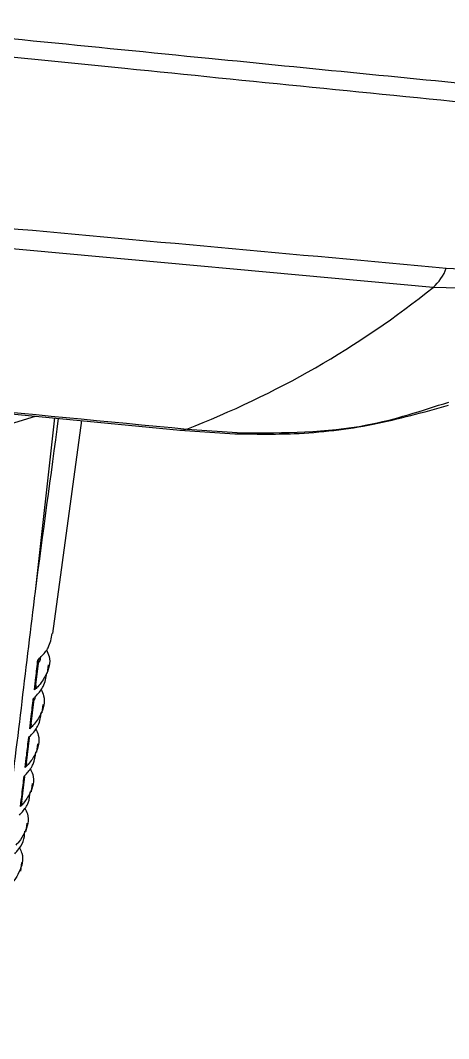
# Model space of a CAD drawing. Extents: x 8 to 113, y 1 to 87.
# Drawn here: x 78.806 to 79.328, y 63.661 to 64.902 of the extents above; entities that cross this region are included whole.
import ezdxf

# ---------------------------------------------------------------- set-up
doc = ezdxf.new("R2010")
doc.units = 0
doc.header["$MEASUREMENT"] = 0
doc.layers.add('OBJECT', color=7, linetype='CONTINUOUS')

msp = doc.modelspace()

# ---------------------------------------------------------------- linework, layer by layer
at = {"layer": 'OBJECT'}
for p, q in [((79.3089, 64.5762), (78.1952, 64.6779)), ((79.3828, 64.574), (79.3089, 64.5762)), ((78.1388, 64.4855), (79.0004, 64.4024)), ((78.7202, 64.3877), (78.8243, 64.4194)), ((78.8241, 64.2057), (78.848, 64.4171)), ((78.8455, 64.1543), (78.8807, 64.4139)), ((79.0003, 64.4023), (79.0672, 64.3978)), ((79.0086, 64.4036), (79.0761, 64.3989)), ((78.8246, 64.092), (78.8283, 64.1217)), ((78.839, 64.1061), (78.8403, 64.1163)), ((78.819, 64.0445), (78.8226, 64.0745)), ((78.8324, 64.0579), (78.8338, 64.0681)), ((78.8132, 63.997), (78.8169, 64.0272)), ((78.8259, 64.0097), (78.8273, 64.0199)), ((78.8075, 63.9496), (78.8113, 63.98)), ((78.8193, 63.9614), (78.8207, 63.9717)), ((78.8128, 63.9132), (78.8142, 63.9235)), ((78.8062, 63.865), (78.8076, 63.8753))]:
    msp.add_line(p, q, dxfattribs=at)
for centre, radius, start, end in [((79.274, 64.6174), 0.054, 310.2136, 340.9049), ((78.6053, 65.4528), 1.124, 291.026, 308.7499), ((79.0018, 64.4193), 0.017, 265.3238, 293.523), ((79.0684, 64.4206), 0.023, 267.9517, 289.7177)]:
    msp.add_arc(centre, radius, start, end, dxfattribs=at)
msp.add_ellipse((77.7396, 66.6648), major_axis=(1.7566, 14.6383), ratio=0.094069, start_param=4.554901, end_param=4.5695, dxfattribs=at)
for points, knots in [([(78.5758, 64.9016), (78.5863, 64.9005), (78.7396, 64.885), (79.0157, 64.8574), (79.2811, 64.8312), (79.4038, 64.819)], [0, 0, 0, 0, 0.038137, 0.5553096, 1, 1, 1, 1]), ([(79.3895, 64.7972), (79.2375, 64.8123), (78.955, 64.8405), (78.6725, 64.8693), (78.5422, 64.8825)], [0, 0, 0, 0, 0.538434, 1, 1, 1, 1]), ([(78.2392, 64.6985), (78.4156, 64.6825), (78.7778, 64.6497), (79.1395, 64.6167), (79.325, 64.5998)], [0, 0, 0, 0, 0.486991, 1, 1, 1, 1]), ([(79.325, 64.5998), (79.3482, 64.5987), (79.3713, 64.5977), (79.395, 64.5977), (79.395, 64.5977)], [0, 0, 0, 0, 0.999971, 1, 1, 1, 1]), ([(78.1415, 64.487), (78.2348, 64.478), (78.5236, 64.4501), (78.8128, 64.4224), (79.0086, 64.4036)], [0, 0, 0, 0, 0.322808, 1, 1, 1, 1]), ([(79.0761, 64.3989), (79.1273, 64.399), (79.2133, 64.3991), (79.295, 64.4258), (79.328, 64.4365)], [0, 0, 0, 0, 0.595798, 1, 1, 1, 1]), ([(79.0675, 64.3979), (79.0915, 64.3975), (79.1478, 64.3965), (79.2355, 64.407), (79.2972, 64.4241), (79.3277, 64.4326)], [0, 0, 0, 0, 0.272883, 0.64058, 1, 1, 1, 1]), ([(78.756, 63.6608), (78.7566, 63.6652), (78.7594, 63.6872), (78.7714, 63.7795), (78.7944, 63.9572), (78.8134, 64.1164), (78.8241, 64.2057)], [0, 0, 0, 0, 0.024147, 0.120738, 0.507103, 1, 1, 1, 1]), ([(78.8272, 64.1223), (78.8286, 64.1236), (78.8335, 64.1283), (78.8419, 64.1388), (78.8436, 64.1486), (78.8446, 64.1545)], [0, 0, 0, 0, 0.139624, 0.483888, 1, 1, 1, 1]), ([(78.8375, 64.1344), (78.8388, 64.1318), (78.8437, 64.1217), (78.8389, 64.1058), (78.8301, 64.0925), (78.8243, 64.0869), (78.8229, 64.0856)], [0, 0, 0, 0, 0.157243, 0.615237, 0.908976, 1, 1, 1, 1]), ([(78.8229, 64.0856), (78.8235, 64.0907), (78.8249, 64.1029), (78.8264, 64.1151), (78.8272, 64.1223)], [0, 0, 0, 0, 0.412558, 1, 1, 1, 1]), ([(78.8279, 64.1186), (78.829, 64.1201), (78.8306, 64.1222), (78.8302, 64.1245), (78.8301, 64.1252)], [0, 0, 0, 0, 0.69705, 1, 1, 1, 1]), ([(78.8216, 64.075), (78.823, 64.0763), (78.8278, 64.0811), (78.8356, 64.0912), (78.837, 64.1007), (78.8379, 64.1063)], [0, 0, 0, 0, 0.141993, 0.49751, 1, 1, 1, 1]), ([(78.8246, 64.092), (78.8246, 64.0914), (78.8246, 64.0892), (78.8237, 64.0871), (78.8229, 64.0857), (78.8229, 64.0856)], [0, 0, 0, 0, 0.264635, 0.980392, 1, 1, 1, 1]), ([(78.831, 64.0863), (78.8322, 64.0838), (78.8372, 64.0736), (78.8325, 64.0581), (78.8241, 64.045), (78.8186, 64.0396), (78.8173, 64.0383)], [0, 0, 0, 0, 0.157016, 0.624358, 0.908556, 1, 1, 1, 1]), ([(78.8224, 64.0729), (78.8231, 64.0739), (78.8241, 64.0753), (78.8239, 64.0768), (78.8238, 64.0772)], [0, 0, 0, 0, 0.710228, 1, 1, 1, 1]), ([(78.8173, 64.0383), (78.8179, 64.0434), (78.8194, 64.0556), (78.8208, 64.0678), (78.8216, 64.075)], [0, 0, 0, 0, 0.412522, 1, 1, 1, 1]), ([(78.8161, 64.0277), (78.8174, 64.0291), (78.822, 64.0338), (78.8294, 64.0437), (78.8305, 64.0529), (78.8312, 64.0581)], [0, 0, 0, 0, 0.14455, 0.512194, 1, 1, 1, 1]), ([(78.8189, 64.0445), (78.8189, 64.0436), (78.8188, 64.0415), (78.8179, 64.0395), (78.8173, 64.0384), (78.8173, 64.0383)], [0, 0, 0, 0, 0.429912, 0.979777, 1, 1, 1, 1]), ([(78.8244, 64.0381), (78.8256, 64.0357), (78.8306, 64.0256), (78.8261, 64.0104), (78.818, 63.9975), (78.813, 63.9924), (78.8117, 63.9911)], [0, 0, 0, 0, 0.156477, 0.633957, 0.908051, 1, 1, 1, 1]), ([(78.8117, 63.9911), (78.8123, 63.9961), (78.8138, 64.0083), (78.8152, 64.0205), (78.8161, 64.0277)], [0, 0, 0, 0, 0.412498, 1, 1, 1, 1]), ([(78.8104, 63.9805), (78.8117, 63.9818), (78.8161, 63.9866), (78.8231, 63.9961), (78.824, 64.005), (78.8245, 64.0099)], [0, 0, 0, 0, 0.147321, 0.528082, 1, 1, 1, 1]), ([(78.8178, 63.9899), (78.819, 63.9875), (78.824, 63.9776), (78.8196, 63.9627), (78.8119, 63.9501), (78.8073, 63.9451), (78.8061, 63.9438)], [0, 0, 0, 0, 0.155565, 0.644083, 0.907449, 1, 1, 1, 1]), ([(78.8132, 63.997), (78.8132, 63.9961), (78.813, 63.9941), (78.8122, 63.9921), (78.8117, 63.9911), (78.8117, 63.9911)], [0, 0, 0, 0, 0.462985, 0.979045, 1, 1, 1, 1]), ([(78.8061, 63.9438), (78.8067, 63.9489), (78.8081, 63.9611), (78.8096, 63.9733), (78.8104, 63.9805)], [0, 0, 0, 0, 0.412462, 1, 1, 1, 1]), ([(78.8048, 63.9332), (78.806, 63.9345), (78.8103, 63.9393), (78.8168, 63.9486), (78.8175, 63.9571), (78.8178, 63.9617)], [0, 0, 0, 0, 0.150338, 0.545336, 1, 1, 1, 1]), ([(78.8112, 63.9417), (78.8124, 63.9394), (78.8174, 63.9295), (78.8132, 63.915), (78.8058, 63.9026), (78.8016, 63.8979), (78.8004, 63.8966)], [0, 0, 0, 0, 0.15421, 0.654792, 0.906736, 1, 1, 1, 1]), ([(78.8075, 63.9496), (78.8074, 63.9486), (78.8073, 63.9467), (78.8065, 63.9448), (78.8061, 63.9439), (78.8061, 63.9438)], [0, 0, 0, 0, 0.4988298, 0.9783295, 1, 1, 1, 1]), ([(78.7991, 63.886), (78.8003, 63.8873), (78.8044, 63.8921), (78.8105, 63.9011), (78.811, 63.9092), (78.8112, 63.9134)], [0, 0, 0, 0, 0.153637, 0.564154, 1, 1, 1, 1]), ([(78.8046, 63.8934), (78.8057, 63.8912), (78.8107, 63.8814), (78.8067, 63.8673), (78.7997, 63.8552), (78.7958, 63.8507), (78.7947, 63.8494)], [0, 0, 0, 0, 0.152318, 0.666151, 0.905894, 1, 1, 1, 1])]:
    msp.add_open_spline(points, degree=3, knots=knots, dxfattribs=at)

doc.saveas('drawing.dxf')
